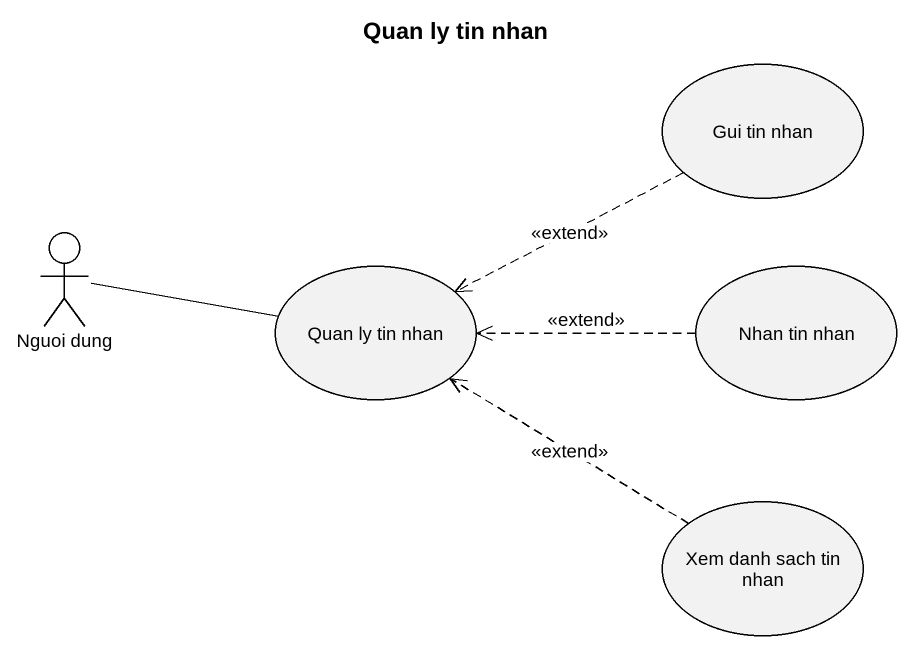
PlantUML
@startuml
title Quan ly tin nhan
usecase "Gui tin nhan" as Gui_tin_nhan
actor "Nguoi dung" as Nguoi_dung
usecase "Quan ly tin nhan" as Quan_ly_tin_nhan
usecase "Nhan tin nhan" as Nhan_tin_nhan
usecase "Xem danh sach tin nhan" as Xem_danh_sach_tin_nhan
Gui_tin_nhan .left.> Quan_ly_tin_nhan : <<extend>>
Quan_ly_tin_nhan -left- Nguoi_dung
Nhan_tin_nhan .left.> Quan_ly_tin_nhan : <<extend>>
Xem_danh_sach_tin_nhan .up.> Quan_ly_tin_nhan : <<extend>>
@enduml
